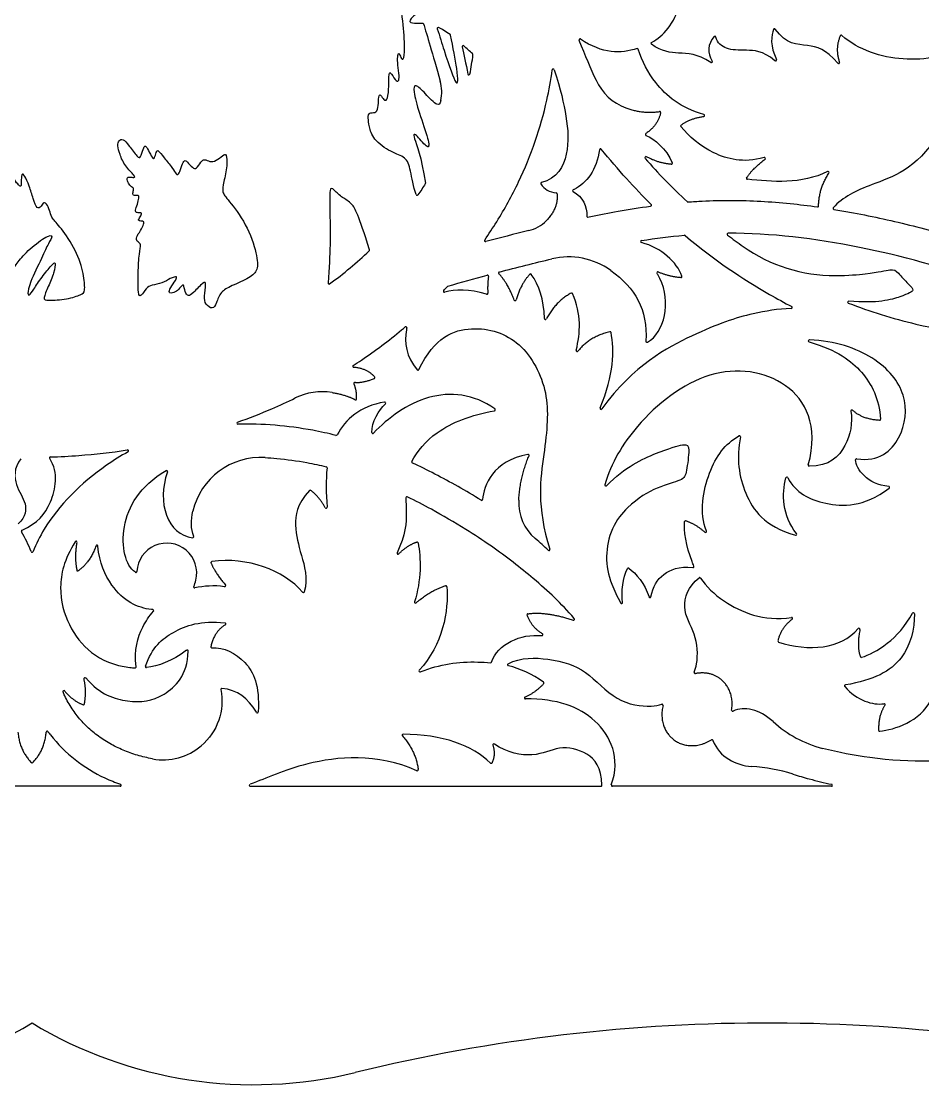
# Model space of a CAD drawing. Header units: millimetres. Extents: x -155 to 473, y -331 to 153.
# Drawn here: x -5.3 to 84.2, y -330.8 to -225.3 of the extents above; entities that cross this region are included whole.
import ezdxf

# ---------------------------------------------------------------- set-up
doc = ezdxf.new("R2010")
doc.units = ezdxf.units.MM
doc.header["$MEASUREMENT"] = 0
doc.layers.add('Layer 03', color=5, linetype='Continuous')

msp = doc.modelspace()

# ---------------------------------------------------------------- linework, layer by layer
at = {"layer": 'Layer 03'}
for p, q in [((-4.19, -301.19), (-12.94, -301.19)), ((4.56, -301.19), (-4.19, -301.19)), ((17.47, -301.19), (52.25, -301.19)), ((75.15, -301.19), (53.4, -301.19))]:
    msp.add_line(p, q, dxfattribs=at)
for centre, radius, start, end in [((36.12, -225.99), 0.1, 64.61, 197.9453), ((37.25, -226.68), 0.1, 11.3404, 54.0642), ((63.58, -226.87), 0.1, 14.3158, 139.824), ((69.49, -226.12), 0.1, 34.8069, 156.9473), ((76.11, -226.77), 0.1, 48.7331, 156.628), ((38.6, -227.79), 0.1, 48.1973, 192.0993), ((50.19, -227.12), 0.1, 55.2943, 201.5356), ((57.33, -227.47), 0.1, 118.9875, 234.9065), ((39.47, -228.6), 0.1, 353.0499, 46.1072), ((55.88, -228.09), 0.1, 17.5335, 107.5059), ((47.54, -230.12), 0.1, 18.1414, 172.2056), ((63.23, -229.28), 0.1, 237.2648, 31.8693), ((69.6, -229.11), 0.1, 230.7564, 26.8013), ((75.86, -229.38), 0.1, 220.3597, 19.3987), ((39.17, -230.5), 0.1, 191.5041, 349.1745), ((32.46, -232.3), 4.01, 347.7784, 15.578), ((56.6, -228.9), 5.31, 204.856, 249.523), ((58.1, -234.34), 0.1, 347.1552, 97.7766), ((62.46, -234.63), 0.1, 276.8836, 74.422), ((60.28, -235.67), 0.1, 127.0479, 219.0033), ((56.78, -236.51), 0.1, 124.1851, 247.3599), ((52.23, -238.03), 0.1, 38.9726, 172.6195), ((56.73, -238.81), 0.1, 61.6445, 220.4503), ((59.26, -239.37), 0.1, 265.323, 23.381), ((68.49, -238.9), 0.1, 306.1682, 105.6333), ((74.81, -240.29), 0.1, 326.969, 116.4951), ((34.75, -241.36), 0.1, 327.1457, 8.705), ((46.39, -241.37), 0.1, 101.7296, 210.8948), ((66.81, -240.86), 0.1, 146.86, 264.1691), ((34.03, -242.44), 0.1, 201.0166, 324.9529), ((47.81, -242.41), 0.1, 5.3918, 84.143), ((49.56, -242.09), 0.1, 114.6453, 242.3689), ((57.18, -243.52), 0.1, 277.8802, 45.3081), ((60.91, -243.11), 0.1, 227.7025, 274.4615), ((73.77, -243.6), 0.1, 261.9694, 359.0562), ((50.96, -244.62), 0.1, 174.7892, 281.7708), ((75.4, -243.85), 0.1, 137.4541, 260.7921), ((44.23, -242.48), 3.68, 283.7557, 315.2415), ((60.56, -246.61), 0.1, 49.8617, 95.1164), ((64.89, -246.41), 0.1, 90.1457, 232.8275), ((29.21, -247.99), 0.1, 313.3836, 17.3211), ((40.81, -247.05), 0.1, 145.1122, 284.9019), ((56.31, -247.14), 0.1, 98.9711, 255.3441), ((75.47, -234.74), 15.77, 234.8317, 270.2211), ((49.05, -255.83), 7.17, 54.2931, 103.2786), ((41.01, -250.57), 0.1, 351.2398, 105.0664), ((42.21, -250.26), 0.1, 104.7771, 223.598), ((45.28, -250.45), 0.1, 34.0741, 137.3777), ((57.92, -250.23), 0.1, 66.6079, 214.3686), ((60.21, -250.6), 0.1, 265.8005, 19.726), ((25.28, -251.25), 0.1, 175.1609, 306.169), ((36.73, -252.06), 0.1, 136.6897, 284.5977), ((37.11, -251.66), 0.1, 105.8714, 137.3804), ((40.94, -252.27), 0.1, 253.5245, 3.461), ((43.76, -252.9), 0.1, 201.2099, 345.0066), ((49.36, -252.34), 0.1, 23.9167, 119.0356), ((76.85, -253.15), 0.1, 84.8092, 248.7176), ((71.16, -253.68), 0.1, 272.3166, 62.2573), ((46.76, -254.77), 0.1, 181.0811, 332.58), ((32.9, -255.69), 0.1, 347.3562, 130.2551), ((53.18, -256.18), 0.1, 9.4458, 103.6729), ((56.83, -257.03), 0.1, 176.617, 297.9934), ((72.95, -256.99), 0.1, 88.1392, 253.485), ((49.91, -257.95), 0.1, 166.6417, 321.4354), ((27.73, -259.52), 0.1, 122.9112, 265.7585), ((29.74, -260.63), 0.1, 291.9418, 42.605), ((34.12, -259.79), 0.1, 222.0183, 334.3764), ((27.84, -261.2), 0.1, 83.4081, 205.6162), ((24.62, -268.21), 6.17, 81.0558, 115.8672), ((27.92, -262.74), 0.1, 241.2457, 357.6046), ((30.81, -263.17), 0.1, 315.1848, 99.042), ((41.69, -263.82), 0.1, 279.8903, 54.2245), ((52.28, -263.69), 0.1, 157.2312, 323.697), ((77.17, -263.95), 0.1, 48.4498, 188.6984), ((79.92, -264.78), 0.1, 267.1297, 4.6281), ((16.24, -265.15), 0.1, 109.5821, 271.3251), ((25.99, -266.27), 0.1, 255.898, 331.6776), ((29.63, -266.08), 0.1, 181.758, 316.6117), ((66.01, -266.5), 0.1, 348.8027, 120.4157), ((5.3, -267.91), 0.1, 298.7485, 98.7871), ((-2.36, -268.61), 0.1, 91.6788, 213.1294), ((18.51, -275.48), 6.93, 86.5278, 166.8134), ((33.6, -269.02), 0.1, 154.383, 245.0759), ((45.04, -268.35), 0.1, 336.9586, 100.8583), ((77.63, -268.79), 0.1, 80.9722, 182.8853), ((9.16, -269.96), 0.1, 340.0761, 120.1555), ((24.99, -269.59), 0.1, 353.2175, 76.1877), ((72.95, -269.33), 0.1, 165.2145, 269.346), ((70.72, -270.61), 0.1, 27.3995, 165.1126), ((23.41, -271.91), 0.1, 51.8637, 137.0342), ((52.76, -271.29), 0.1, 164.062, 315.2729), ((80.82, -271.53), 0.1, 306.7579, 85.5165), ((33.01, -272.56), 0.1, 64.0329, 181.3324), ((40.43, -272.72), 0.1, 238.2235, 357.2356), ((48.69, -273.09), 4.58, 176.5114, 230.0811), ((24.99, -273.51), 0.1, 207.5769, 4.1635), ((60.67, -274.93), 0.1, 70.5804, 172.8506), ((-5.15, -275.88), 0.1, 115.3228, 210.0257), ((11.75, -276.42), 0.1, 263.5189, 19.9708), ((59.94, -278.47), 7.11, 156.6751, 201.8903), ((62.65, -275.9), 0.1, 227.9896, 22.81), ((71.6, -276.17), 0.1, 254.0286, 38.262), ((0.18, -276.97), 0.1, 349.8612, 147.9452), ((2.25, -277.36), 0.1, 4.0942, 160.5511), ((9.18, -280.03), 2.97, 346.2174, 176.8401), ((34.02, -277.05), 0.1, 11.6557, 109.2563), ((-4.19, -277.86), 0.1, 201.8869, 338.1131), ((32.13, -278.06), 0.1, 154.7566, 315.3789), ((47.11, -277.7), 0.1, 225.7376, 18.1599), ((13.66, -278.99), 0.1, 97.9894, 202.661), ((54.99, -279.63), 0.1, 54.2581, 152.0987), ((61.4, -279.38), 0.1, 263.8412, 24.2472), ((6.11, -279.87), 0.1, 236.9019, 356.8401), ((62.07, -280.58), 0.1, 34.0462, 128.0282), ((11.94, -281.41), 0.1, 156.1968, 282.8864), ((14.93, -281.29), 0.1, 261.7944, 40.3474), ((36.87, -281.39), 0.1, 4.8011, 106.5196), ((22.74, -281.87), 0.1, 220.5123, 345.1458), ((57.13, -282.37), 0.1, 196.9972, 349.1768), ((7.78, -283.75), 0.1, 318.0944, 85.9606), ((33.85, -282.91), 0.1, 161.1768, 310.3178), ((54.31, -282.96), 0.1, 208.2597, 6.2777), ((45.03, -284.17), 0.1, 99.2571, 200.7631), ((49.55, -284.6), 0.1, 252.3843, 40.9504), ((71.2, -284.53), 0.1, 306.7411, 98.9645), ((83.28, -284.07), 0.1, 0.1444, 151.592), ((14.95, -285.07), 0.1, 301.0142, 83.722), ((77.88, -285.61), 0.1, 348.8971, 139.7188), ((46.41, -286.14), 0.1, 264.0202, 58.5822), ((69.93, -286.78), 0.1, 167.3312, 252.5923), ((11.21, -287.78), 0.1, 358.0194, 126.7621), ((13.65, -287.36), 0.1, 167.6985, 274.3214), ((41.32, -288.83), 0.1, 264.296, 341.8627), ((43.1, -289.14), 0.1, 118.8845, 255.9135), ((78.11, -288.3), 0.1, 200.9867, 285.8884), ((6.04, -289.34), 0.1, 267.281, 7.4484), ((7.15, -289.31), 0.1, 160.7096, 276.4901), ((34.31, -289.74), 0.1, 136.93, 291.3059), ((61.63, -289.91), 0.1, 159.3945, 281.2094), ((1.06, -290.51), 0.1, 40.93, 192.8349), ((46.51, -290.93), 0.1, 317.6259, 54.4108), ((76.55, -291.22), 0.1, 99.0452, 220.413), ((-1.03, -291.79), 0.1, 39.0946, 203.8875), ((14.64, -291.57), 0.1, 83.7171, 191.1798), ((0.91, -293), 0.1, 248.7273, 350.016), ((44.77, -292.42), 0.1, 113.5785, 270.4811), ((58.33, -293.15), 0.1, 346.4676, 105.8124), ((80.38, -293.1), 0.1, 324.7424, 97.9464), ((18.16, -293.8), 0.1, 210.5108, 356.9736), ((65.34, -293.64), 0.1, 170.9656, 295.8016), ((77.09, -286.34), 11.44, 227.4235, 255.6827), ((-2.69, -295.83), 0.1, 35.9406, 174.9715), ((32.64, -296.13), 0.1, 90.4433, 221.7979), ((79.93, -295.63), 0.1, 181.6168, 277.2081), ((8.83, -292.83), 5.74, 259.3798, 310.8829), ((41.64, -297.09), 0.1, 55.3303, 196.5281), ((63.3, -296.67), 0.1, 19.7997, 121.6462), ((34.03, -299.55), 0.1, 245.6864, 7.1043), ((41.37, -298.81), 0.1, 225.4013, 333.9163), ((65.97, -317.28), 18.11, 72.7565, 86.0477), ((4.56, -301.09), 0.1, 270, 70.7961), ((17.47, -301.09), 0.1, 110.0037, 270), ((52.25, -301.09), 0.1, 270, 0.7186), ((53.4, -301.09), 0.1, 160.706, 270), ((75.15, -301.09), 0.1, 270, 77.9704), ((-26.18, -288.27), 42.53, 256.2892, 301.1319), ((17.8, -288.27), 42.53, 238.8681, 283.7108), ((68.75, -497.1), 172.42, 75.8305, 103.7108)]:
    msp.add_arc(centre, radius, start, end, dxfattribs=at)
for points, knots in [([(33.94, -242.47), (33.63, -241.68), (33.36, -239.84), (32.95, -238.72), (31.47, -238.35), (29.58, -236.96), (29.27, -235.67), (29.13, -234.84), (29.25, -234.27), (29.87, -234.43), (30.2, -233.93), (30.18, -232.91), (30.32, -232.41), (30.65, -233.01), (30.94, -233.24), (31.22, -232.58), (31.21, -230.54), (31.31, -230.18), (31.88, -231.21), (32.2, -231.31), (32.27, -230.76), (32.1, -229.6), (32.07, -228.74), (32.22, -228.33), (32.34, -228.74), (32.6, -229.22), (32.82, -228.64), (32.72, -226.11), (32.33, -222.84), (31.18, -220.69), (29.11, -218.37), (27.48, -217.2), (25.28, -216.4), (23.31, -214.96), (22.11, -214.32), (21.15, -214.26), (18.93, -214.46), (17.57, -214.91), (16.59, -215.2), (16.82, -214.62), (17.63, -213.7), (17.8, -212.53), (17.44, -211.29), (17.9, -211.33), (19.26, -211.95), (20.11, -211.75), (20.73, -211.42), (21.22, -212.27), (22.05, -213.64), (22.47, -213.43), (22.59, -211.84), (22.45, -210.34), (21.86, -209.75), (20.57, -209.54), (19.54, -209.11), (19.45, -208.62), (20.74, -207.96), (21.6, -207.87), (22.07, -208.99), (22.47, -209.6), (22.71, -209.11), (22.68, -207.84), (22.45, -206.41), (22, -206.18), (20.85, -206.53), (20.01, -206.55), (20.13, -206.09), (21.02, -205.24), (21.67, -204.87), (23.1, -204.96), (23.2, -205.24), (23.74, -207.02), (24.14, -208.08), (24.68, -207.42), (25.17, -205.41), (25.38, -204.73), (24.79, -204.05), (24.21, -203.23), (24.96, -202.97), (25.8, -202.76), (26.15, -203.84), (26.46, -204.66), (26.32, -205.36), (25.79, -207.37), (25.71, -208.02), (26.26, -207.97), (27.36, -207.18), (28.77, -206.27), (29.29, -206.49), (29.55, -206.99), (29.84, -208.18), (29.27, -208.18), (28.55, -208.09), (28.43, -208.47), (29.39, -209.02), (30.1, -209.8), (29.48, -209.95), (27.48, -209.35), (26.38, -209.64), (24.95, -210.57), (23.97, -211.81), (24.21, -211.97), (25.6, -212), (27.41, -211.54), (27.31, -212.02), (26.53, -212.61), (25.95, -212.95), (26.24, -214.43), (26.5, -216.17), (26.86, -215.98), (27.57, -214.28), (29.05, -213.47), (30.01, -212.28), (30.15, -212.61), (30.01, -213.9), (29.58, -214.9), (30.1, -215.98), (31.58, -218.42), (31.94, -218.89), (32.29, -218.27), (32.7, -215.96), (33.2, -214.22), (32.82, -213.64), (32.02, -213.13), (32.19, -212.4), (32.94, -211.67), (33.53, -212.18), (34.21, -214.34), (34.13, -215.73), (34.72, -215.7), (35.54, -213.76), (36.4, -212.67), (35.69, -211.33), (34.45, -210.57), (33.78, -210.12), (34.03, -209.55), (34.81, -209.1)], [2332.290162, 2332.290162, 2332.290162, 2332.290162, 2333.304149, 2334.392384, 2335.48062, 2336.568855, 2337.65709, 2338.745325, 2339.833561, 2340.921796, 2342.010031, 2343.098267, 2344.186502, 2345.274737, 2346.362973, 2347.451208, 2348.539443, 2349.627678, 2350.715914, 2351.804149, 2352.892384, 2353.98062, 2355.068855, 2356.15709, 2357.245325, 2358.333561, 2359.421796, 2360.510031, 2361.598267, 2362.686502, 2363.774737, 2364.862973, 2365.951208, 2367.039443, 2368.127678, 2369.215914, 2370.215914, 2371.215914, 2372.215914, 2373.215914, 2374.215914, 2375.215914, 2376.215914, 2377.215914, 2378.215914, 2379.215914, 2380.215914, 2381.215914, 2382.215914, 2383.215914, 2384.215914, 2385.215914, 2386.215914, 2387.215914, 2388.215914, 2389.215914, 2390.215914, 2391.215914, 2392.215914, 2393.215914, 2394.215914, 2395.215914, 2396.215914, 2397.215914, 2398.215914, 2399.215914, 2400.215914, 2401.215914, 2402.215914, 2403.215914, 2404.215914, 2405.215914, 2406.215914, 2407.215914, 2408.215914, 2409.215914, 2410.215914, 2411.215914, 2412.215914, 2413.215914, 2414.215914, 2415.215914, 2416.215914, 2417.215914, 2418.215914, 2419.215914, 2420.215914, 2421.215914, 2422.215914, 2423.215914, 2424.215914, 2425.215914, 2426.215914, 2427.215914, 2428.215914, 2429.215914, 2430.215914, 2431.215914, 2432.215914, 2433.215914, 2434.215914, 2435.215914, 2436.215914, 2437.215914, 2438.215914, 2439.215914, 2440.215914, 2441.215914, 2442.215914, 2443.215914, 2444.215914, 2445.215914, 2446.215914, 2447.215914, 2448.215914, 2449.215914, 2450.215914, 2451.215914, 2452.215914, 2453.215914, 2454.215914, 2455.215914, 2456.215914, 2457.215914, 2458.215914, 2459.215914, 2460.215914, 2461.215914, 2462.215914, 2463.215914, 2464.215914, 2465.215914, 2466.215914, 2467.215914, 2468.215914, 2469.182819, 2469.182819, 2469.182819, 2469.182819]), ([(34.2, -224.44), (33.8, -224.62), (33.2, -225.17), (33.28, -225.52), (34.16, -225.44), (34.64, -225.48)], [2300.296473, 2300.296473, 2300.296473, 2300.296473, 2302.257916, 2305.28281, 2307.357861, 2307.357861, 2307.357861, 2307.357861]), ([(92.91, -225.38), (91.4, -226.13), (87.99, -228.49), (82.38, -229.6), (77.82, -228.14), (76.17, -226.69)], [1393.957403, 1393.957403, 1393.957403, 1393.957403, 1401.044028, 1412.210927, 1423.153256, 1423.153256, 1423.153256, 1423.153256]), ([(36.02, -226.02), (36.26, -226.75), (37.02, -229.21), (38.08, -232.22), (38.13, -230.55), (37.59, -227.85), (37.35, -226.67)], [91.952191, 91.952191, 91.952191, 91.952191, 93.45789, 97.000704, 100.543517, 103.50665, 103.50665, 103.50665, 103.50665]), ([(69.54, -229.19), (68.3, -228.18), (66.49, -228.15), (64.7, -228.15), (63.83, -227.43), (63.68, -226.84)], [1438.502702, 1438.502702, 1438.502702, 1438.502702, 1440.834861, 1443.446195, 1445.815263, 1445.815263, 1445.815263, 1445.815263]), ([(75.78, -229.45), (74.58, -228.03), (72.75, -227.53), (70.65, -227.61), (69.57, -226.06)], [1426.561739, 1426.561739, 1426.561739, 1426.561739, 1430.446904, 1434.712286, 1434.712286, 1434.712286, 1434.712286]), ([(63.18, -229.37), (61.8, -228.48), (60.14, -228.49), (58.34, -228.3), (57.28, -227.55)], [1449.305528, 1449.305528, 1449.305528, 1449.305528, 1453.155001, 1456.422197, 1456.422197, 1456.422197, 1456.422197]), ([(62.48, -234.53), (60.16, -233.88), (57.72, -231.82), (56.35, -229.26), (55.97, -228.06)], [883.386139, 883.386139, 883.386139, 883.386139, 889.035192, 893.268418, 893.268418, 893.268418, 893.268418]), ([(40.73, -246.99), (41.14, -246.39), (42.38, -244.53), (44.15, -241.29), (45.81, -237.24), (46.87, -233.5), (47.3, -231.12), (47.44, -230.11)], [679.569082, 679.569082, 679.569082, 679.569082, 681.754361, 686.272073, 690.639856, 694.856097, 697.907258, 697.907258, 697.907258, 697.907258]), ([(47.63, -230.09), (48.27, -232.04), (48.92, -234.94), (49.19, -238.36), (47.94, -240.94), (46.37, -241.27)], [698.176151, 698.176151, 698.176151, 698.176151, 702.437726, 706.99492, 711.42887, 711.42887, 711.42887, 711.42887]), ([(36.38, -233.15), (36.29, -233.51), (35.95, -233.7), (34.8, -232.39), (33.78, -231.4), (33.59, -232.07), (34.2, -234.29), (35.21, -237.18), (35.25, -238.17), (33.91, -236.45), (33.44, -236.33), (34.45, -238.7), (34.85, -241.35)], [2311.002074, 2311.002074, 2311.002074, 2311.002074, 2312.200642, 2314.257273, 2316.313904, 2318.370535, 2320.427166, 2322.483797, 2324.540428, 2326.597059, 2328.65369, 2330.700683, 2330.700683, 2330.700683, 2330.700683]), ([(68.46, -238.8), (66.38, -239.39), (63.08, -238.49), (61.01, -236.73), (60.2, -235.73)], [870.552659, 870.552659, 870.552659, 870.552659, 875.292832, 880.377244, 880.377244, 880.377244, 880.377244]), ([(85.72, -236.49), (83.59, -240.04), (78.97, -241.38), (76.29, -242.72), (75.32, -243.78)], [148.65327, 148.65327, 148.65327, 148.65327, 155.797926, 161.974111, 161.974111, 161.974111, 161.974111]), ([(52.13, -238.02), (51.87, -239.99), (50.82, -241.38), (49.55, -241.99), (49.52, -242)], [-37.484735, -37.484735, -37.484735, -37.484735, -32.346818, -32.234295, -32.234295, -32.234295, -32.234295]), ([(29.3, -247.96), (28.21, -244.46), (27.52, -243.17), (26.63, -242.88), (25.73, -241.95), (25.3, -241.62), (25.37, -244.11), (25.43, -248.3), (25.19, -251.24)], [136.540682, 136.540682, 136.540682, 136.540682, 139.493571, 142.463113, 145.432656, 148.402199, 151.371742, 154.270124, 154.270124, 154.270124, 154.270124]), ([(50.98, -244.72), (51.07, -244.7), (52.06, -244.49), (54.13, -244.09), (56.11, -243.77), (57.19, -243.62)], [-47.358763, -47.358763, -47.358763, -47.358763, -47.082707, -44.321005, -41.053516, -41.053516, -41.053516, -41.053516]), ([(60.92, -243.21), (61.39, -243.17), (62.82, -243.08), (66.21, -243), (70.03, -243.23), (72.86, -243.57), (73.76, -243.7)], [924.401529, 924.401529, 924.401529, 924.401529, 925.815365, 928.705367, 934.555544, 937.274577, 937.274577, 937.274577, 937.274577]), ([(75.38, -243.95), (75.91, -244.03), (77.42, -244.29), (79.93, -244.79), (82.9, -245.48), (85.12, -246.08), (86.34, -246.45), (86.58, -246.52)], [126.29423, 126.29423, 126.29423, 126.29423, 127.885875, 130.905753, 133.962804, 137.035225, 137.793217, 137.793217, 137.793217, 137.793217]), ([(60.62, -246.53), (63.54, -248.99), (67.12, -251.36), (70.48, -253.21), (71.21, -253.59)], [1203.5438, 1203.5438, 1203.5438, 1203.5438, 1209.311522, 1210.925641, 1210.925641, 1210.925641, 1210.925641]), ([(90.09, -251.21), (86.3, -249.68), (77.55, -247.33), (69.12, -246.3), (64.89, -246.31)], [993.799539, 993.799539, 993.799539, 993.799539, 1005.140106, 1017.323864, 1017.323864, 1017.323864, 1017.323864]), ([(25.34, -251.33), (26.04, -250.83), (27.38, -249.78), (28.66, -248.64), (29.28, -248.06)], [154.498777, 154.498777, 154.498777, 154.498777, 157.074285, 159.616918, 159.616918, 159.616918, 159.616918]), ([(75.53, -250.51), (76.87, -250.5), (79.52, -250.28), (81.21, -249.79), (81.68, -250.11), (82.84, -251.48), (83.47, -251.95), (82.55, -252.47), (79.74, -253.31), (76.86, -253.05)], [1028.804179, 1028.804179, 1028.804179, 1028.804179, 1030.40551, 1033.477641, 1036.549773, 1039.621904, 1042.694036, 1045.766167, 1048.61039, 1048.61039, 1048.61039, 1048.61039]), ([(56.88, -257.11), (58.59, -256.21), (59.31, -252.87), (57.94, -250.44), (57.83, -250.29)], [1182.178262, 1182.178262, 1182.178262, 1182.178262, 1189.893864, 1190.479155, 1190.479155, 1190.479155, 1190.479155]), ([(76.82, -253.24), (78.95, -254.07), (85, -255.97), (92.78, -256.85), (97.5, -256.14), (98.48, -255.94)], [955.368812, 955.368812, 955.368812, 955.368812, 960.107138, 968.158698, 970.347927, 970.347927, 970.347927, 970.347927]), ([(71.16, -253.78), (69.82, -253.83), (66.7, -254.33), (62.27, -255.84), (55.56, -259.39), (52.36, -263.74)], [1211.187336, 1211.187336, 1211.187336, 1211.187336, 1215.731329, 1222.637886, 1229.146852, 1229.146852, 1229.146852, 1229.146852]), ([(27.67, -259.44), (27.95, -259.26), (29.61, -258.16), (31.33, -256.88), (32.72, -255.71), (32.83, -255.61)], [1471.099337, 1471.099337, 1471.099337, 1471.099337, 1472.085001, 1477.077833, 1477.526406, 1477.526406, 1477.526406, 1477.526406]), ([(32.99, -255.71), (32.98, -255.77), (32.72, -257.04), (32.91, -258.59), (34.04, -259.85)], [1477.775812, 1477.775812, 1477.775812, 1477.775812, 1478.035545, 1483.453345, 1483.453345, 1483.453345, 1483.453345]), ([(34.21, -259.83), (35.75, -256.61), (39.57, -255.16), (44.5, -256.78), (47.32, -262.11), (46.73, -267.67), (45.83, -273.47), (47.21, -277.67)], [1483.649447, 1483.649447, 1483.649447, 1483.649447, 1490.683357, 1497.813268, 1504.94318, 1512.073092, 1518.983354, 1518.983354, 1518.983354, 1518.983354]), ([(72.92, -257.09), (75.77, -257.93), (78.55, -260.03), (79.85, -262.69), (80.02, -264.77)], [2037.010351, 2037.010351, 2037.010351, 2037.010351, 2042.747824, 2048.83874, 2048.83874, 2048.83874, 2048.83874]), ([(77.65, -268.69), (79.88, -269.05), (82.38, -266.76), (82.83, -262.28), (79.91, -258.57), (75.55, -256.98), (72.95, -256.89)], [2013.4195, 2013.4195, 2013.4195, 2013.4195, 2019.299403, 2025.279402, 2031.259401, 2036.721768, 2036.721768, 2036.721768, 2036.721768]), ([(72.85, -269.3), (73.89, -265.38), (71.31, -260.36), (62.95, -259.21), (55.88, -264.77), (53.28, -269.1), (52.67, -271.26)], [2060.847893, 2060.847893, 2060.847893, 2060.847893, 2073.816462, 2086.919638, 2100.022813, 2110.114713, 2110.114713, 2110.114713, 2110.114713]), ([(16.2, -265.06), (17.35, -264.65), (19.28, -263.9), (21.17, -263.04), (21.93, -262.66)], [1450.940892, 1450.940892, 1450.940892, 1450.940892, 1454.604311, 1457.153754, 1457.153754, 1457.153754, 1457.153754]), ([(41.75, -263.74), (39.66, -262.24), (34.96, -261.79), (31.14, -264.63), (29.7, -266.15)], [1419.006977, 1419.006977, 1419.006977, 1419.006977, 1426.127278, 1433.209983, 1433.209983, 1433.209983, 1433.209983]), ([(33.51, -268.97), (34.01, -267.93), (35.89, -265.71), (39.4, -264.32), (41.71, -263.92)], [1409.599162, 1409.599162, 1409.599162, 1409.599162, 1413.707512, 1418.77252, 1418.77252, 1418.77252, 1418.77252]), ([(77.08, -263.97), (77.25, -265.12), (76.83, -267.58), (74.91, -269.45), (72.95, -269.43)], [2052.313967, 2052.313967, 2052.313967, 2052.313967, 2056.360053, 2060.666149, 2060.666149, 2060.666149, 2060.666149]), ([(25.97, -266.37), (25.2, -266.18), (21.97, -265.47), (18.64, -265.2), (16.24, -265.25)], [1443.067175, 1443.067175, 1443.067175, 1443.067175, 1444.866389, 1450.658597, 1450.658597, 1450.658597, 1450.658597]), ([(62.74, -275.86), (61.98, -274.05), (62.88, -269.45), (64.58, -267.23), (65.96, -266.42)], [2166.112128, 2166.112128, 2166.112128, 2166.112128, 2171.566799, 2177.305218, 2177.305218, 2177.305218, 2177.305218]), ([(66.11, -266.52), (65.69, -268.66), (66.23, -272.22), (68.46, -275.38), (71.58, -276.27)], [2177.534926, 2177.534926, 2177.534926, 2177.534926, 2184.054539, 2190.58163, 2190.58163, 2190.58163, 2190.58163]), ([(5.35, -268), (4.6, -268.41), (1.26, -270.5), (-2.26, -274.02), (-3.79, -277.15), (-4.09, -277.9)], [588.549828, 588.549828, 588.549828, 588.549828, 591.079013, 600.363863, 603.245807, 603.245807, 603.245807, 603.245807]), ([(-2.36, -268.51), (-1.42, -268.48), (1.12, -268.35), (3.67, -268.06), (5.27, -267.81), (5.29, -267.81)], [580.586263, 580.586263, 580.586263, 580.586263, 583.418679, 588.222174, 588.270507, 588.270507, 588.270507, 588.270507]), ([(52.83, -271.36), (54.69, -269.48), (58.2, -267.88), (60.75, -267.14), (61.1, -267.48), (60.75, -270.14), (60.47, -270.83), (57.93, -271.41), (55.47, -272.85), (53.82, -274.71), (53.41, -275.65)], [2110.378626, 2110.378626, 2110.378626, 2110.378626, 2113.512687, 2116.797232, 2120.081777, 2123.366321, 2126.650866, 2129.935411, 2133.219956, 2134.896303, 2134.896303, 2134.896303, 2134.896303]), ([(-5.3, -268.69), (-6.04, -269.62), (-5.89, -271.53), (-4.72, -272.89), (-4.78, -274.39), (-5.57, -275.16)], [27.918996, 27.918996, 27.918996, 27.918996, 30.707903, 33.655308, 36.015346, 36.015346, 36.015346, 36.015346]), ([(-5.19, -275.79), (-3.64, -275.05), (-2.17, -273.42), (-1.52, -270.08), (-2.44, -268.66)], [570.832031, 570.832031, 570.832031, 570.832031, 575.636383, 580.374291, 580.374291, 580.374291, 580.374291]), ([(18.93, -268.56), (19.32, -268.59), (20.71, -268.7), (22.75, -268.98), (24.38, -269.33), (25.02, -269.49)], [973.274032, 973.274032, 973.274032, 973.274032, 974.446868, 977.464167, 979.441334, 979.441334, 979.441334, 979.441334]), ([(6.06, -279.95), (5.08, -279.31), (4.17, -275.44), (6.5, -271.39), (9.11, -269.87)], [943.217985, 943.217985, 943.217985, 943.217985, 947.285025, 951.42732, 951.42732, 951.42732, 951.42732]), ([(40.37, -272.8), (38.87, -271.87), (36.52, -270.54), (34.29, -269.45), (33.56, -269.11)], [1537.614687, 1537.614687, 1537.614687, 1537.614687, 1540.88638, 1542.519541, 1542.519541, 1542.519541, 1542.519541]), ([(70.81, -270.56), (71.6, -272.09), (74.29, -273.41), (78.32, -273.52), (80.88, -271.61)], [2197.198556, 2197.198556, 2197.198556, 2197.198556, 2203.177725, 2209.278852, 2209.278852, 2209.278852, 2209.278852]), ([(23.34, -271.84), (22.05, -273.23), (21.78, -275.39), (22.46, -278.07), (23.2, -280.52), (22.83, -281.9)], [986.478381, 986.478381, 986.478381, 986.478381, 990.130615, 993.840901, 997.393993, 997.393993, 997.393993, 997.393993]), ([(32.91, -272.57), (32.92, -273.02), (33, -274.67), (32.88, -276.23), (32.04, -278.02)], [758.921861, 758.921861, 758.921861, 758.921861, 760.673277, 765.3357, 765.3357, 765.3357, 765.3357]), ([(49.62, -284.53), (48.3, -283.01), (46.15, -280.98), (42.02, -277.74), (38.53, -275.46), (35.81, -273.88), (33.86, -272.87), (33.05, -272.47)], [738.081693, 738.081693, 738.081693, 738.081693, 744.344911, 749.278638, 752.122951, 756.034504, 758.717134, 758.717134, 758.717134, 758.717134]), ([(61.49, -279.34), (61.43, -279.19), (60.77, -277.61), (60.47, -275.74), (60.57, -274.92)], [2157.142613, 2157.142613, 2157.142613, 2157.142613, 2157.745454, 2163.437773, 2163.437773, 2163.437773, 2163.437773]), ([(0.1, -276.92), (-1.03, -278.71), (-1.69, -281.67), (-0.67, -285.31), (1.46, -288.09), (4.07, -289.29), (5.86, -289.43), (6.04, -289.44)], [434.320496, 434.320496, 434.320496, 434.320496, 438.796404, 443.637991, 448.479578, 453.321166, 453.844647, 453.844647, 453.844647, 453.844647]), ([(7.79, -283.65), (7.75, -283.65), (6.33, -283.53), (4, -282.38), (2.47, -278.97), (2.35, -277.36)], [461.105848, 461.105848, 461.105848, 461.105848, 461.283557, 467.037419, 470.515777, 470.515777, 470.515777, 470.515777]), ([(57.23, -282.39), (57.43, -281.37), (58.21, -280.03), (60.03, -279.34), (61.39, -279.48)], [2150.568048, 2150.568048, 2150.568048, 2150.568048, 2153.843975, 2156.932465, 2156.932465, 2156.932465, 2156.932465]), ([(61.53, -289.87), (61.63, -289.62), (61.94, -288.52), (61.77, -285.9), (60.13, -283.76), (60.92, -281.36), (62.01, -280.51)], [1253.138887, 1253.138887, 1253.138887, 1253.138887, 1254.303631, 1257.794363, 1261.285095, 1264.366789, 1264.366789, 1264.366789, 1264.366789]), ([(62.15, -280.53), (62.72, -281.36), (64.62, -283.26), (68.43, -284.87), (71.18, -284.44)], [1264.530819, 1264.530819, 1264.530819, 1264.530819, 1268.235238, 1273.903031, 1273.903031, 1273.903031, 1273.903031]), ([(6.14, -289.33), (5.92, -287.65), (6.48, -285.77), (7.43, -284.29), (7.86, -283.82)], [454.019472, 454.019472, 454.019472, 454.019472, 458.46085, 460.88268, 460.88268, 460.88268, 460.88268]), ([(7.06, -289.28), (7.73, -287.37), (9.77, -285.67), (12.55, -284.71), (14.96, -284.97)], [841.256382, 841.256382, 841.256382, 841.256382, 846.231046, 851.685418, 851.685418, 851.685418, 851.685418]), ([(83.38, -284.07), (83.39, -285.57), (82.63, -288.91), (79.34, -290.68), (76.53, -291.13)], [1296.941133, 1296.941133, 1296.941133, 1296.941133, 1302.763862, 1308.973488, 1308.973488, 1308.973488, 1308.973488]), ([(1.14, -290.44), (2.57, -292.09), (5.57, -293.05), (8.82, -292.58), (11.23, -290.16), (11.31, -287.78)], [900.676439, 900.676439, 900.676439, 900.676439, 905.412599, 910.471172, 915.388306, 915.388306, 915.388306, 915.388306]), ([(13.66, -287.46), (14.81, -287.37), (17.24, -288.53), (18.4, -291.19), (18.26, -293.81)], [855.031748, 855.031748, 855.031748, 855.031748, 859.798957, 864.549641, 864.549641, 864.549641, 864.549641]), ([(34.34, -289.83), (36.32, -289.06), (38.49, -288.76), (40.89, -288.89), (41.31, -288.93)], [715.281969, 715.281969, 715.281969, 715.281969, 721.602033, 722.926804, 722.926804, 722.926804, 722.926804]), ([(43.05, -289.05), (44.32, -288.35), (47.68, -288.51), (50.8, -289.52), (53.74, -292.92), (56.79, -293.35), (58, -293.14), (58.31, -293.05)], [874.580079, 874.580079, 874.580079, 874.580079, 877.28488, 880.775612, 884.266344, 887.757076, 889.177766, 889.177766, 889.177766, 889.177766]), ([(7.77, -298.47), (7.51, -298.42), (6.76, -298.26), (5.54, -297.9), (4.16, -297.32), (2.86, -296.57), (1.67, -295.68), (0.8, -294.82), (0.18, -294.07), (-0.38, -293.29), (-0.8, -292.53), (-1.07, -291.96), (-1.12, -291.83)], [883.30264, 883.30264, 883.30264, 883.30264, 884.100327, 885.614839, 887.105698, 888.600024, 890.091505, 891.554426, 892.271315, 892.984824, 894.451156, 894.871151, 894.871151, 894.871151, 894.871151]), ([(53.3, -301.05), (54.24, -298.38), (52.31, -294.04), (47.91, -292.5), (44.77, -292.52)], [852.680195, 852.680195, 852.680195, 852.680195, 860.393604, 867.973364, 867.973364, 867.973364, 867.973364]), ([(-2.61, -295.77), (-2.53, -295.88), (-1.06, -297.84), (1.42, -299.74), (4.07, -300.81), (4.59, -300.99)], [454.276372, 454.276372, 454.276372, 454.276372, 454.807422, 464.092272, 466.373376, 466.373376, 466.373376, 466.373376]), ([(52.35, -301.09), (52.32, -299.28), (51.05, -297.71), (48.02, -297.09), (45.85, -298.41), (42.98, -297.89), (41.7, -297)], [909.188131, 909.188131, 909.188131, 909.188131, 912.785578, 916.449501, 920.113425, 923.548414, 923.548414, 923.548414, 923.548414]), ([(90.71, -298.15), (86.91, -298.81), (81.5, -298.92), (75.83, -297.83), (74.26, -297.43)], [1225.09679, 1225.09679, 1225.09679, 1225.09679, 1235.935475, 1240.125331, 1240.125331, 1240.125331, 1240.125331]), ([(33.99, -299.64), (30.04, -297.85), (22.65, -298.6), (19.12, -300.38), (17.44, -300.99)], [857.045961, 857.045961, 857.045961, 857.045961, 866.207198, 873.977266, 873.977266, 873.977266, 873.977266]), ([(71.33, -299.99), (71.87, -300.16), (73.14, -300.52), (74.43, -300.83), (75.17, -300.99)], [900.821036, 900.821036, 900.821036, 900.821036, 902.500116, 904.788157, 904.788157, 904.788157, 904.788157])]:
    msp.add_open_spline(points, degree=3, knots=knots, dxfattribs=at)
for points, degree in [([(57.29, -227.39), (58.5, -226.71), (59.5, -225.61), (60.19, -223.43)], 3), ([(34.64, -225.48), (35.02, -226.69), (35.54, -228.42), (36.32, -231.23)], 3), ([(37.31, -226.6), (36.86, -226.28), (36.48, -226.06), (36.16, -225.9)], 3), ([(63.5, -226.8), (62.86, -227.56), (62.8, -228.41), (63.31, -229.23)], 3), ([(69.4, -226.08), (69.16, -226.65), (69.04, -227.78), (69.69, -229.06)], 3), ([(76.02, -226.73), (75.47, -227.99), (75.95, -229.35)], 2), ([(38.51, -227.81), (38.67, -228.59), (38.86, -229.49), (39.07, -230.52)], 3), ([(39.54, -228.52), (39.23, -228.23), (38.94, -227.96), (38.67, -227.72)], 3), ([(50.09, -227.16), (50.69, -228.68), (51.25, -229.98), (51.78, -231.13)], 3), ([(55.85, -227.99), (54.27, -228.49), (52.42, -228.55), (50.24, -227.04)], 3), ([(39.27, -230.52), (39.39, -229.89), (39.49, -229.25), (39.57, -228.61)], 3), ([(54.74, -233.87), (56.36, -234.48), (58.08, -234.24)], 2), ([(58.19, -234.36), (57.91, -235.62), (56.72, -236.42)], 2), ([(60.22, -235.59), (61.15, -234.89), (62.47, -234.73)], 2), ([(-7.09, -237.38), (-6.92, -237.91), (-6.48, -239.23), (-6.05, -240.91), (-5.6, -241.47), (-5.26, -241.76), (-5.26, -241.3), (-5.26, -240.31), (-4.93, -240.53), (-4.47, -241.61), (-4.07, -242.91), (-3.71, -243.98), (-3.23, -243.66), (-3.08, -243.15), (-2.62, -243.47), (-2.4, -244.27), (-2.23, -244.82), (-1.22, -245.85), (0.4, -248.36), (1.01, -250.69), (1.07, -252.15), (0.8, -252.36), (-0.68, -252.89), (-2.74, -253.01), (-3.15, -252.86), (-2.58, -251.62), (-1.99, -250.22), (-1.82, -249.06), (-2.19, -249.38), (-3.23, -250.65), (-4.08, -251.97), (-4.49, -252.54), (-4.65, -252.4), (-4.51, -251.4), (-3.13, -248.59), (-2.56, -247.24), (-2.08, -246.56), (-2.59, -246.45), (-4.49, -247.87), (-5.69, -249.25), (-6.15, -250.06), (-6.47, -249.97), (-6.32, -248.7), (-6.97, -246.58), (-7.96, -245.36), (-8.45, -245.05), (-8.5, -245.43), (-7.98, -247.78), (-7.84, -250.64), (-8.13, -252.26), (-8.55, -253.22), (-8.7, -252.84), (-8.67, -251.76), (-8.86, -250.63), (-9.02, -250.61), (-9.44, -251.48), (-9.61, -252.42), (-9.8, -252.18), (-9.7, -250.63), (-9.53, -248.49), (-9.23, -247.27), (-9.41, -247.35), (-9.98, -248.24), (-10.88, -250.27), (-12.05, -252.16), (-12.55, -252.88), (-12.67, -252.69), (-12.6, -251.56), (-12.92, -251.46), (-13.72, -252.49), (-14.22, -252.88), (-14.22, -252.36), (-13.45, -251.16), (-12.02, -249.37), (-11.47, -248.68), (-11.74, -248.63), (-13.44, -249.6), (-14.59, -250.3), (-16.56, -251.94), (-17.41, -252.42), (-17.28, -251.92), (-16.51, -250.75), (-14.55, -248.03), (-13.68, -245.69), (-13.22, -243.96), (-13.04, -243.86), (-12.98, -244.53), (-12.82, -244.85), (-12.47, -244.4), (-12.01, -242.88), (-11.76, -241.62), (-11.6, -241.76), (-11.46, -242.68), (-11.19, -242.98), (-10.81, -242.5), (-10.38, -241.62), (-10.19, -239.5), (-10.26, -238.47), (-10.01, -238.77), (-9.77, -239.35), (-9.57, -239.19), (-9.33, -238.38), (-9.29, -237.41), (-9.33, -236.18), (-9.13, -236.24), (-8.87, -236.99), (-8.76, -237.63), (-8.43, -237.12), (-8.1, -236.09), (-7.77, -235.5), (-7.46, -236.09), (-7.25, -236.86), (-7.09, -237.38)], 3), ([(4.54, -238.5), (4.66, -238.85), (5.02, -239.68), (6.07, -240.65), (6.01, -240.83), (5.41, -240.69), (5.21, -240.8), (5.32, -241.38), (5.72, -241.75), (5.96, -241.88), (5.76, -242.39), (5.89, -242.63), (6.45, -242.48), (6.4, -242.9), (6.22, -243.63), (5.98, -244.2), (6.29, -244.31), (6.8, -244.22), (6.53, -244.73), (6.29, -245.06), (6.6, -245.13), (6.95, -245.11), (6.89, -245.46), (6.45, -246.26), (6.05, -246.83), (6.31, -247.23), (6.67, -247.33), (6.45, -248.22), (6.31, -250.2), (6.33, -252.5), (6.59, -252.64), (7.16, -251.73), (7.61, -251.46), (8.77, -251.28), (9.52, -250.77), (10.34, -250.5), (9.95, -251.14), (9.4, -251.93), (9.38, -252.32), (10.07, -252.17), (10.44, -251.81), (10.89, -251.22), (10.95, -252.19), (11.32, -252.6), (11.72, -252.32), (12.9, -251.06), (13.11, -251.25), (12.85, -252.63), (12.99, -253.37), (13.75, -253.93), (14.1, -253.28), (14.49, -252.1), (15.53, -251.57), (17.5, -250.69), (18.24, -250.02), (18.19, -248.52), (17.12, -245.35), (15.17, -242.87), (14.64, -242.26), (14.81, -241.34), (15.21, -239.53), (15.11, -238.37), (14.78, -238.54), (14.06, -239.16), (13.44, -239.26), (12.89, -238.91), (12.6, -239.19), (12.1, -239.97), (11.77, -239.85), (11.15, -239.18), (10.96, -239), (10.68, -239.53), (10.41, -240.46), (10.12, -240.57), (9.8, -239.85), (8.85, -238.79), (8.3, -237.98), (8.15, -238.21), (7.95, -238.95), (7.78, -238.91), (7.32, -238.03), (7.04, -237.5), (6.85, -237.91), (6.57, -238.86), (6.34, -238.84), (5.39, -237.55), (4.81, -236.9), (4.4, -237.08), (4.28, -237.59), (4.42, -238.15), (4.54, -238.5)], 3), ([(56.74, -236.6), (57.57, -236.94), (58.73, -237.9), (59.35, -239.33)], 3), ([(57.25, -243.45), (55.63, -241.85), (53.98, -240.03), (52.3, -237.97)], 3), ([(56.66, -238.88), (57.94, -240.38), (59.34, -241.82), (60.85, -243.18)], 3), ([(59.25, -239.47), (57.96, -239.36), (56.78, -238.72)], 2), ([(66.73, -240.81), (67.35, -239.86), (68.55, -238.98)], 2), ([(74.76, -240.2), (72.2, -241.47), (69.2, -241.21), (66.8, -240.96)], 3), ([(73.87, -243.6), (73.9, -241.86), (74.89, -240.34)], 2), ([(34.84, -241.41), (34.6, -241.78), (34.36, -242.14), (34.11, -242.49)], 3), ([(46.31, -241.42), (46.63, -241.95), (47.18, -242.24), (47.82, -242.31)], 3), ([(47.91, -242.4), (48.05, -243.85), (46.84, -245.07)], 2), ([(49.52, -242.18), (50.45, -242.67), (50.94, -243.69), (50.86, -244.61)], 3), ([(45.11, -246.05), (43.68, -246.4), (42.26, -246.77), (40.84, -247.14)], 3), ([(56.3, -247.04), (57.71, -246.82), (59.12, -246.64), (60.55, -246.51)], 3), ([(64.83, -246.49), (65.34, -246.87), (65.86, -247.25), (66.39, -247.63)], 3), ([(60.31, -250.56), (59.81, -249.18), (58.27, -247.76), (56.29, -247.24)], 3), ([(42.18, -250.16), (43.95, -249.69), (45.68, -249.26), (47.41, -248.85)], 3), ([(53.24, -250.01), (55.68, -251.76), (56.92, -253.87), (56.73, -257.02)], 3), ([(37.08, -251.56), (38.4, -251.18), (39.7, -250.82), (40.98, -250.48)], 3), ([(41.11, -250.59), (40.99, -251.38), (41.04, -252.26)], 2), ([(43.67, -252.94), (43.02, -251.25), (42.13, -250.32)], 2), ([(45.21, -250.38), (44.27, -251.4), (43.86, -252.93)], 2), ([(46.66, -254.77), (46.63, -252.86), (46.1, -251.48), (45.36, -250.39)], 3), ([(57.95, -250.14), (59.05, -250.61), (60.21, -250.69)], 2), ([(36.66, -251.99), (36.78, -251.86), (36.91, -251.72), (37.03, -251.59)], 3), ([(40.91, -252.36), (39.17, -251.85), (37.82, -251.88), (36.76, -252.15)], 3), ([(49.31, -252.25), (47.73, -253.13), (46.85, -254.82)], 2), ([(49.82, -257.92), (50.23, -256.2), (50.36, -254.35), (49.45, -252.29)], 3), ([(53.16, -256.08), (51.14, -256.57), (49.99, -258.01)], 2), ([(52.18, -263.65), (53.59, -260.29), (53.58, -257.98), (53.28, -256.16)], 3), ([(29.81, -260.56), (29.04, -259.72), (27.72, -259.62)], 2), ([(28.02, -262.75), (28.05, -261.88), (27.75, -261.24)], 2), ([(27.85, -261.1), (28.61, -261.19), (29.78, -260.72)], 2), ([(25.58, -262.12), (26.98, -262.34), (27.87, -262.83)], 2), ([(30.79, -263.07), (28.34, -263.46), (26.91, -264.78), (26.08, -266.32)], 3), ([(29.53, -266.08), (29.49, -265.03), (30.23, -263.89), (30.88, -263.24)], 3), ([(79.92, -264.88), (78.28, -264.8), (77.24, -263.88)], 2), ([(45.02, -268.25), (41.58, -268.91), (40.59, -271.35), (40.53, -272.72)], 3), ([(44.11, -272.81), (44.25, -270.46), (45.13, -268.39)], 2), ([(80.83, -271.43), (78.73, -271.27), (77.58, -269.72), (77.53, -268.79)], 3), ([(9.25, -270), (8.14, -273.06), (9.28, -276.24), (11.74, -276.52)], 3), ([(25.09, -269.6), (24.95, -270.8), (24.98, -272.08), (25.09, -273.5)], 3), ([(71.68, -276.11), (70.26, -274.31), (70.21, -272.15), (70.62, -270.59)], 3), ([(24.9, -273.55), (24.36, -272.52), (23.48, -271.83)], 2), ([(11.85, -276.39), (11.57, -275.63), (11.56, -274.77), (11.76, -273.9)], 3), ([(60.7, -274.84), (61.72, -275.2), (62.58, -275.97)], 2), ([(-4.28, -277.9), (-4.55, -277.23), (-4.86, -276.58), (-5.24, -275.93)], 3), ([(0.31, -279.86), (0.01, -278.5), (0.28, -276.99)], 2), ([(2.16, -277.33), (1.56, -279.02), (0.31, -279.86)], 2), ([(32.2, -278.13), (33.04, -277.28), (33.99, -276.95)], 2), ([(34.12, -277.03), (34.42, -278.49), (34.45, -280.83), (33.76, -282.88)], 3), ([(47.04, -277.77), (46.65, -277.39), (46.22, -277), (45.75, -276.61)], 3), ([(22.66, -281.93), (20.78, -279.73), (17.16, -278.4), (13.65, -278.89)], 3), ([(13.57, -279.03), (13.98, -280.01), (15.01, -281.22)], 2), ([(54.41, -282.95), (54.3, -281.91), (54.42, -280.48), (54.9, -279.58)], 3), ([(55.05, -279.55), (55.74, -280.05), (56.64, -281.1), (57.04, -282.4)], 3), ([(11.85, -281.37), (11.94, -281.18), (12.01, -280.96), (12.07, -280.74)], 3), ([(14.92, -281.39), (13.86, -281.23), (12.86, -281.31), (11.96, -281.51)], 3), ([(33.92, -282.98), (35.41, -281.72), (36.84, -281.29)], 2), ([(36.97, -281.38), (37.17, -283.76), (36.57, -287.17), (34.23, -289.67)], 3), ([(53.34, -281.12), (53.59, -281.75), (53.88, -282.37), (54.22, -283)], 3), ([(46.46, -286.06), (45.39, -285.41), (44.94, -284.21)], 2), ([(45.02, -284.08), (46.7, -283.8), (49.52, -284.7)], 2), ([(71.26, -284.61), (70.13, -285.46), (69.83, -286.76)], 2), ([(78.14, -288.39), (79.55, -287.99), (81.83, -286.55), (83.19, -284.02)], 3), ([(15, -285.16), (13.88, -285.83), (13.55, -287.34)], 2), ([(69.9, -286.88), (72.9, -287.82), (76.03, -287.63), (77.8, -285.54)], 3), ([(77.98, -285.62), (77.64, -287.34), (78.02, -288.33)], 2), ([(41.42, -288.86), (42, -287.09), (44.32, -286.02), (46.4, -286.24)], 3), ([(11.15, -287.69), (9.66, -288.81), (8.33, -289.27), (7.16, -289.41)], 3), ([(46.57, -290.85), (45.41, -290.02), (44.24, -289.52), (43.08, -289.23)], 3), ([(1.01, -293.02), (1.24, -291.73), (0.96, -290.53)], 2), ([(44.73, -292.33), (45.8, -291.87), (46.59, -291)], 2), ([(-0.96, -291.73), (-0.18, -292.69), (0.87, -293.09)], 2), ([(14.54, -291.59), (14.96, -293.7), (14.22, -295.76), (12.58, -297.17)], 3), ([(18.08, -293.85), (17.23, -292.41), (16.19, -291.64), (14.65, -291.47)], 3), ([(76.47, -291.29), (77.68, -292.7), (79.26, -293.15), (80.36, -293)], 3), ([(69.35, -294.77), (68.01, -293.54), (66.47, -293.2), (65.39, -293.73)], 3), ([(80.46, -293.15), (79.79, -294.11), (79.83, -295.63)], 2), ([(79.94, -295.73), (81.39, -295.55), (83.94, -294.82), (85.03, -292.61)], 3), ([(-5.59, -295.82), (-5.42, -297.71), (-4.19, -298.89)], 2), ([(-4.19, -298.89), (-2.95, -297.71), (-2.79, -295.82)], 2), ([(32.57, -296.19), (33.9, -297.68), (34.13, -299.53)], 2), ([(41.3, -298.88), (39.56, -297.17), (36.48, -296), (32.64, -296.03)], 3), ([(41.55, -297.11), (41.83, -298.08), (41.46, -298.85)], 2), ([(63.39, -296.64), (64, -298.3), (65.68, -299.11), (67.21, -299.22)], 3)]:
    msp.add_open_spline(points, degree=degree, dxfattribs=at)
for points, weights, knots in [([(65.24, -293.62), (65.56, -291.66), (64.16, -290.56), (63.09, -289.72), (61.65, -290.01)], [0.863092029032, 0.81617824835, 1, 0.853344232746, 0.853553689317], [1251.153917, 1251.153917, 1251.153917, 1252.13976, 1252.13976, 1252.92628, 1252.92628, 1252.92628]), ([(58.43, -293.17), (57.91, -295.33), (59.46, -296.54), (61.15, -297.87), (63.25, -296.58)], [0.872498674462, 0.800880128051, 1, 0.785325842464, 0.885339707413], [889.386062, 889.386062, 889.386062, 890.453949, 890.453949, 891.605255, 891.605255, 891.605255])]:
    msp.add_rational_spline(points, weights, degree=2, knots=knots, dxfattribs=at)

doc.saveas('drawing.dxf')
